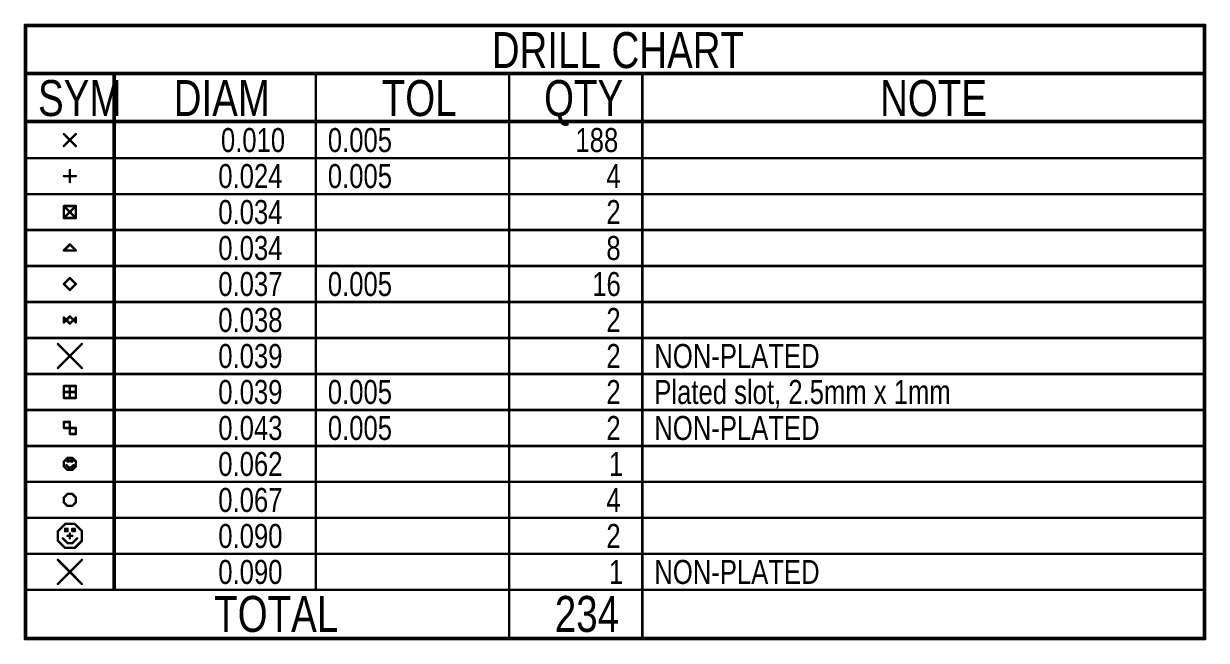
# Model space of a CAD drawing. Extents: x 0.84 to 5.77, y -2.68 to 2.41.
# Drawn here: x 0.839 to 5.773, y -2.684 to -0.114 of the extents above; entities that cross this region are included whole.
import ezdxf

# ---------------------------------------------------------------- set-up
doc = ezdxf.new("R2010")
doc.units = 0

msp = doc.modelspace()

# ---------------------------------------------------------------- linework, layer by layer
at = {"layer": 'DRD', "const_width": 0.01}
for points in [[(0.844, -0.119), (5.768, -0.119)], [(0.844, -0.124), (0.844, -2.674)], [(0.849, -0.124), (0.849, -2.674)], [(0.849, -0.124), (5.763, -0.124)], [(5.763, -0.124), (5.763, -2.674)], [(5.768, -0.124), (5.768, -2.674)], [(0.849, -0.319), (5.763, -0.319)], [(0.849, -0.324), (5.763, -0.324)], [(1.214, -0.324), (1.214, -2.474)], [(1.219, -0.324), (1.219, -2.474)], [(2.058, -0.324), (2.058, -2.474)], [(2.865, -0.324), (2.865, -2.674)], [(3.42, -0.324), (3.42, -2.674)], [(0.849, -0.519), (5.763, -0.519)], [(0.849, -0.524), (5.763, -0.524)], [(1.007, -0.574), (1.057, -0.624)], [(1.007, -0.624), (1.057, -0.574)], [(0.849, -0.674), (5.763, -0.674)], [(1.032, -0.774), (1.032, -0.724)], [(1.007, -0.749), (1.057, -0.749)], [(0.849, -0.824), (5.763, -0.824)], [(1.007, -0.874), (1.057, -0.924)], [(1.007, -0.924), (1.057, -0.874)], [(1.007, -0.874), (1.057, -0.874)], [(1.007, -0.924), (1.007, -0.874)], [(1.057, -0.874), (1.057, -0.924)], [(1.057, -0.924), (1.007, -0.924)], [(0.849, -0.974), (5.763, -0.974)], [(1.007, -1.059), (1.032, -1.034)], [(1.032, -1.034), (1.057, -1.059)], [(1.057, -1.059), (1.007, -1.059)], [(0.849, -1.124), (5.763, -1.124)], [(1.007, -1.199), (1.032, -1.174)], [(1.032, -1.174), (1.057, -1.199)], [(1.032, -1.224), (1.007, -1.199)], [(1.057, -1.199), (1.032, -1.224)], [(0.849, -1.274), (5.763, -1.274)], [(1.032, -1.334), (1.007, -1.359)], [(1.057, -1.359), (1.032, -1.334)], [(1.007, -1.339), (1.032, -1.364)], [(1.007, -1.359), (1.007, -1.339)], [(1.032, -1.364), (1.057, -1.339)], [(1.057, -1.339), (1.057, -1.359)], [(0.849, -1.424), (5.763, -1.424)], [(0.982, -1.449), (1.082, -1.549)], [(0.982, -1.549), (1.082, -1.449)], [(0.849, -1.574), (5.763, -1.574)], [(1.007, -1.624), (1.057, -1.624)], [(1.007, -1.674), (1.007, -1.624)], [(1.032, -1.674), (1.032, -1.624)], [(1.057, -1.624), (1.057, -1.674)], [(1.007, -1.649), (1.057, -1.649)], [(1.057, -1.674), (1.007, -1.674)], [(0.849, -1.724), (5.763, -1.724)], [(1.007, -1.774), (1.032, -1.774)], [(1.007, -1.799), (1.007, -1.774)], [(1.032, -1.774), (1.032, -1.824)], [(1.057, -1.799), (1.007, -1.799)], [(1.032, -1.824), (1.057, -1.824)], [(1.057, -1.824), (1.057, -1.799)], [(0.849, -1.874), (5.763, -1.874)], [(1.007, -1.939), (1.022, -1.924)], [(1.022, -1.924), (1.042, -1.924)], [(1.042, -1.924), (1.057, -1.939)], [(1.007, -1.959), (1.007, -1.939)], [(1.022, -1.974), (1.007, -1.959)], [(1.017, -1.954), (1.027, -1.964)], [(1.022, -1.934), (1.027, -1.934)], [(1.022, -1.939), (1.022, -1.934)], [(1.027, -1.939), (1.022, -1.939)], [(1.042, -1.974), (1.022, -1.974)], [(1.027, -1.934), (1.027, -1.939)], [(1.027, -1.964), (1.037, -1.964)], [(1.037, -1.934), (1.042, -1.934)], [(1.037, -1.939), (1.037, -1.934)], [(1.042, -1.939), (1.037, -1.939)], [(1.037, -1.964), (1.047, -1.954)], [(1.042, -1.934), (1.042, -1.939)], [(1.057, -1.959), (1.042, -1.974)], [(1.057, -1.939), (1.057, -1.959)], [(0.849, -2.024), (5.763, -2.024)], [(1.007, -2.089), (1.022, -2.074)], [(1.022, -2.074), (1.042, -2.074)], [(1.042, -2.074), (1.057, -2.089)], [(1.007, -2.109), (1.007, -2.089)], [(1.022, -2.124), (1.007, -2.109)], [(1.042, -2.124), (1.022, -2.124)], [(1.057, -2.109), (1.042, -2.124)], [(1.057, -2.089), (1.057, -2.109)], [(0.849, -2.174), (5.763, -2.174)], [(0.982, -2.229), (1.012, -2.199)], [(1.012, -2.199), (1.052, -2.199)], [(1.012, -2.219), (1.022, -2.219)], [(1.012, -2.229), (1.012, -2.219)], [(1.022, -2.219), (1.022, -2.229)], [(1.042, -2.219), (1.052, -2.219)], [(1.042, -2.229), (1.042, -2.219)], [(1.052, -2.199), (1.082, -2.229)], [(1.052, -2.219), (1.052, -2.229)], [(0.982, -2.269), (0.982, -2.229)], [(1.012, -2.299), (0.982, -2.269)], [(1.002, -2.259), (1.022, -2.279)], [(1.022, -2.229), (1.012, -2.229)], [(1.022, -2.249), (1.042, -2.249)], [(1.032, -2.259), (1.032, -2.239)], [(1.052, -2.229), (1.042, -2.229)], [(1.042, -2.279), (1.062, -2.259)], [(1.082, -2.269), (1.052, -2.299)], [(1.082, -2.229), (1.082, -2.269)], [(1.052, -2.299), (1.012, -2.299)], [(1.022, -2.279), (1.042, -2.279)], [(0.849, -2.324), (5.763, -2.324)], [(0.982, -2.349), (1.082, -2.449)], [(0.982, -2.449), (1.082, -2.349)], [(0.849, -2.474), (5.763, -2.474)], [(0.844, -2.679), (5.768, -2.679)], [(0.849, -2.674), (5.763, -2.674)]]:
    msp.add_lwpolyline(points, dxfattribs=at)
at = {"layer": 'DRD', "const_width": 0.005}
for points in [[(0.8415, -0.119, 1), (0.8465, -0.119, 1)], [(0.8415, -0.124, 1), (0.8465, -0.124, 1)], [(0.8465, -0.124, 1), (0.8515, -0.124, 1)], [(0.8465, -0.124, 1), (0.8515, -0.124, 1)], [(5.7605, -0.124, 1), (5.7655, -0.124, 1)], [(5.7605, -0.124, 1), (5.7655, -0.124, 1)], [(5.7655, -0.119, 1), (5.7705, -0.119, 1)], [(5.7655, -0.124, 1), (5.7705, -0.124, 1)], [(0.8465, -0.319, 1), (0.8515, -0.319, 1)], [(0.8465, -0.324, 1), (0.8515, -0.324, 1)], [(1.2115, -0.324, 1), (1.2165, -0.324, 1)], [(1.2165, -0.324, 1), (1.2215, -0.324, 1)], [(2.0555, -0.324, 1), (2.0605, -0.324, 1)], [(2.8625, -0.324, 1), (2.8675, -0.324, 1)], [(3.4175, -0.324, 1), (3.4225, -0.324, 1)], [(5.7605, -0.319, 1), (5.7655, -0.319, 1)], [(5.7605, -0.324, 1), (5.7655, -0.324, 1)], [(0.8465, -0.519, 1), (0.8515, -0.519, 1)], [(0.8465, -0.524, 1), (0.8515, -0.524, 1)], [(5.7605, -0.519, 1), (5.7655, -0.519, 1)], [(5.7605, -0.524, 1), (5.7655, -0.524, 1)], [(1.0045, -0.574, 1), (1.0095, -0.574, 1)], [(1.0545, -0.574, 1), (1.0595, -0.574, 1)], [(1.0045, -0.624, 1), (1.0095, -0.624, 1)], [(1.0545, -0.624, 1), (1.0595, -0.624, 1)], [(0.8465, -0.674, 1), (0.8515, -0.674, 1)], [(5.7605, -0.674, 1), (5.7655, -0.674, 1)], [(1.0295, -0.724, 1), (1.0345, -0.724, 1)], [(1.0045, -0.749, 1), (1.0095, -0.749, 1)], [(1.0295, -0.774, 1), (1.0345, -0.774, 1)], [(1.0545, -0.749, 1), (1.0595, -0.749, 1)], [(0.8465, -0.824, 1), (0.8515, -0.824, 1)], [(5.7605, -0.824, 1), (5.7655, -0.824, 1)], [(1.0045, -0.874, 1), (1.0095, -0.874, 1)], [(1.0045, -0.874, 1), (1.0095, -0.874, 1)], [(1.0045, -0.874, 1), (1.0095, -0.874, 1)], [(1.0545, -0.874, 1), (1.0595, -0.874, 1)], [(1.0545, -0.874, 1), (1.0595, -0.874, 1)], [(1.0545, -0.874, 1), (1.0595, -0.874, 1)], [(1.0045, -0.924, 1), (1.0095, -0.924, 1)], [(1.0045, -0.924, 1), (1.0095, -0.924, 1)], [(1.0045, -0.924, 1), (1.0095, -0.924, 1)], [(1.0545, -0.924, 1), (1.0595, -0.924, 1)], [(1.0545, -0.924, 1), (1.0595, -0.924, 1)], [(1.0545, -0.924, 1), (1.0595, -0.924, 1)], [(0.8465, -0.974, 1), (0.8515, -0.974, 1)], [(5.7605, -0.974, 1), (5.7655, -0.974, 1)], [(1.0295, -1.034, 1), (1.0345, -1.034, 1)], [(1.0295, -1.034, 1), (1.0345, -1.034, 1)], [(1.0045, -1.059, 1), (1.0095, -1.059, 1)], [(1.0045, -1.059, 1), (1.0095, -1.059, 1)], [(1.0545, -1.059, 1), (1.0595, -1.059, 1)], [(1.0545, -1.059, 1), (1.0595, -1.059, 1)], [(0.8465, -1.124, 1), (0.8515, -1.124, 1)], [(5.7605, -1.124, 1), (5.7655, -1.124, 1)], [(1.0295, -1.174, 1), (1.0345, -1.174, 1)], [(1.0295, -1.174, 1), (1.0345, -1.174, 1)], [(1.0045, -1.199, 1), (1.0095, -1.199, 1)], [(1.0045, -1.199, 1), (1.0095, -1.199, 1)], [(1.0295, -1.224, 1), (1.0345, -1.224, 1)], [(1.0295, -1.224, 1), (1.0345, -1.224, 1)], [(1.0545, -1.199, 1), (1.0595, -1.199, 1)], [(1.0545, -1.199, 1), (1.0595, -1.199, 1)], [(0.8465, -1.274, 1), (0.8515, -1.274, 1)], [(5.7605, -1.274, 1), (5.7655, -1.274, 1)], [(1.0295, -1.334, 1), (1.0345, -1.334, 1)], [(1.0295, -1.334, 1), (1.0345, -1.334, 1)], [(1.0045, -1.339, 1), (1.0095, -1.339, 1)], [(1.0045, -1.339, 1), (1.0095, -1.339, 1)], [(1.0045, -1.359, 1), (1.0095, -1.359, 1)], [(1.0045, -1.359, 1), (1.0095, -1.359, 1)], [(1.0295, -1.364, 1), (1.0345, -1.364, 1)], [(1.0295, -1.364, 1), (1.0345, -1.364, 1)], [(1.0545, -1.339, 1), (1.0595, -1.339, 1)], [(1.0545, -1.339, 1), (1.0595, -1.339, 1)], [(1.0545, -1.359, 1), (1.0595, -1.359, 1)], [(1.0545, -1.359, 1), (1.0595, -1.359, 1)], [(0.8465, -1.424, 1), (0.8515, -1.424, 1)], [(5.7605, -1.424, 1), (5.7655, -1.424, 1)], [(0.9795, -1.449, 1), (0.9845, -1.449, 1)], [(1.0795, -1.449, 1), (1.0845, -1.449, 1)], [(0.8465, -1.574, 1), (0.8515, -1.574, 1)], [(0.9795, -1.549, 1), (0.9845, -1.549, 1)], [(1.0795, -1.549, 1), (1.0845, -1.549, 1)], [(5.7605, -1.574, 1), (5.7655, -1.574, 1)], [(1.0045, -1.624, 1), (1.0095, -1.624, 1)], [(1.0045, -1.624, 1), (1.0095, -1.624, 1)], [(1.0295, -1.624, 1), (1.0345, -1.624, 1)], [(1.0545, -1.624, 1), (1.0595, -1.624, 1)], [(1.0545, -1.624, 1), (1.0595, -1.624, 1)], [(1.0045, -1.649, 1), (1.0095, -1.649, 1)], [(1.0045, -1.674, 1), (1.0095, -1.674, 1)], [(1.0045, -1.674, 1), (1.0095, -1.674, 1)], [(1.0295, -1.674, 1), (1.0345, -1.674, 1)], [(1.0545, -1.649, 1), (1.0595, -1.649, 1)], [(1.0545, -1.674, 1), (1.0595, -1.674, 1)], [(1.0545, -1.674, 1), (1.0595, -1.674, 1)], [(0.8465, -1.724, 1), (0.8515, -1.724, 1)], [(5.7605, -1.724, 1), (5.7655, -1.724, 1)], [(1.0045, -1.774, 1), (1.0095, -1.774, 1)], [(1.0045, -1.774, 1), (1.0095, -1.774, 1)], [(1.0295, -1.774, 1), (1.0345, -1.774, 1)], [(1.0295, -1.774, 1), (1.0345, -1.774, 1)], [(1.0045, -1.799, 1), (1.0095, -1.799, 1)], [(1.0045, -1.799, 1), (1.0095, -1.799, 1)], [(1.0295, -1.824, 1), (1.0345, -1.824, 1)], [(1.0295, -1.824, 1), (1.0345, -1.824, 1)], [(1.0545, -1.799, 1), (1.0595, -1.799, 1)], [(1.0545, -1.799, 1), (1.0595, -1.799, 1)], [(1.0545, -1.824, 1), (1.0595, -1.824, 1)], [(1.0545, -1.824, 1), (1.0595, -1.824, 1)], [(0.8465, -1.874, 1), (0.8515, -1.874, 1)], [(5.7605, -1.874, 1), (5.7655, -1.874, 1)], [(1.0195, -1.924, 1), (1.0245, -1.924, 1)], [(1.0195, -1.924, 1), (1.0245, -1.924, 1)], [(1.0395, -1.924, 1), (1.0445, -1.924, 1)], [(1.0395, -1.924, 1), (1.0445, -1.924, 1)], [(1.0045, -1.939, 1), (1.0095, -1.939, 1)], [(1.0045, -1.939, 1), (1.0095, -1.939, 1)], [(1.0045, -1.959, 1), (1.0095, -1.959, 1)], [(1.0045, -1.959, 1), (1.0095, -1.959, 1)], [(1.0145, -1.954, 1), (1.0195, -1.954, 1)], [(1.0195, -1.934, 1), (1.0245, -1.934, 1)], [(1.0195, -1.934, 1), (1.0245, -1.934, 1)], [(1.0195, -1.939, 1), (1.0245, -1.939, 1)], [(1.0195, -1.939, 1), (1.0245, -1.939, 1)], [(1.0195, -1.974, 1), (1.0245, -1.974, 1)], [(1.0195, -1.974, 1), (1.0245, -1.974, 1)], [(1.0245, -1.934, 1), (1.0295, -1.934, 1)], [(1.0245, -1.934, 1), (1.0295, -1.934, 1)], [(1.0245, -1.939, 1), (1.0295, -1.939, 1)], [(1.0245, -1.939, 1), (1.0295, -1.939, 1)], [(1.0245, -1.964, 1), (1.0295, -1.964, 1)], [(1.0245, -1.964, 1), (1.0295, -1.964, 1)], [(1.0345, -1.934, 1), (1.0395, -1.934, 1)], [(1.0345, -1.934, 1), (1.0395, -1.934, 1)], [(1.0345, -1.939, 1), (1.0395, -1.939, 1)], [(1.0345, -1.939, 1), (1.0395, -1.939, 1)], [(1.0345, -1.964, 1), (1.0395, -1.964, 1)], [(1.0345, -1.964, 1), (1.0395, -1.964, 1)], [(1.0395, -1.934, 1), (1.0445, -1.934, 1)], [(1.0395, -1.934, 1), (1.0445, -1.934, 1)], [(1.0395, -1.939, 1), (1.0445, -1.939, 1)], [(1.0395, -1.939, 1), (1.0445, -1.939, 1)], [(1.0395, -1.974, 1), (1.0445, -1.974, 1)], [(1.0395, -1.974, 1), (1.0445, -1.974, 1)], [(1.0445, -1.954, 1), (1.0495, -1.954, 1)], [(1.0545, -1.939, 1), (1.0595, -1.939, 1)], [(1.0545, -1.939, 1), (1.0595, -1.939, 1)], [(1.0545, -1.959, 1), (1.0595, -1.959, 1)], [(1.0545, -1.959, 1), (1.0595, -1.959, 1)], [(0.8465, -2.024, 1), (0.8515, -2.024, 1)], [(5.7605, -2.024, 1), (5.7655, -2.024, 1)], [(1.0195, -2.074, 1), (1.0245, -2.074, 1)], [(1.0195, -2.074, 1), (1.0245, -2.074, 1)], [(1.0395, -2.074, 1), (1.0445, -2.074, 1)], [(1.0395, -2.074, 1), (1.0445, -2.074, 1)], [(1.0045, -2.089, 1), (1.0095, -2.089, 1)], [(1.0045, -2.089, 1), (1.0095, -2.089, 1)], [(1.0045, -2.109, 1), (1.0095, -2.109, 1)], [(1.0045, -2.109, 1), (1.0095, -2.109, 1)], [(1.0195, -2.124, 1), (1.0245, -2.124, 1)], [(1.0195, -2.124, 1), (1.0245, -2.124, 1)], [(1.0395, -2.124, 1), (1.0445, -2.124, 1)], [(1.0395, -2.124, 1), (1.0445, -2.124, 1)], [(1.0545, -2.089, 1), (1.0595, -2.089, 1)], [(1.0545, -2.089, 1), (1.0595, -2.089, 1)], [(1.0545, -2.109, 1), (1.0595, -2.109, 1)], [(1.0545, -2.109, 1), (1.0595, -2.109, 1)], [(0.8465, -2.174, 1), (0.8515, -2.174, 1)], [(5.7605, -2.174, 1), (5.7655, -2.174, 1)], [(1.0095, -2.199, 1), (1.0145, -2.199, 1)], [(1.0095, -2.199, 1), (1.0145, -2.199, 1)], [(1.0095, -2.219, 1), (1.0145, -2.219, 1)], [(1.0095, -2.219, 1), (1.0145, -2.219, 1)], [(1.0195, -2.219, 1), (1.0245, -2.219, 1)], [(1.0195, -2.219, 1), (1.0245, -2.219, 1)], [(1.0395, -2.219, 1), (1.0445, -2.219, 1)], [(1.0395, -2.219, 1), (1.0445, -2.219, 1)], [(1.0495, -2.199, 1), (1.0545, -2.199, 1)], [(1.0495, -2.199, 1), (1.0545, -2.199, 1)], [(1.0495, -2.219, 1), (1.0545, -2.219, 1)], [(1.0495, -2.219, 1), (1.0545, -2.219, 1)], [(0.9795, -2.229, 1), (0.9845, -2.229, 1)], [(0.9795, -2.229, 1), (0.9845, -2.229, 1)], [(0.9795, -2.269, 1), (0.9845, -2.269, 1)], [(0.9795, -2.269, 1), (0.9845, -2.269, 1)], [(0.9995, -2.259, 1), (1.0045, -2.259, 1)], [(1.0095, -2.229, 1), (1.0145, -2.229, 1)], [(1.0095, -2.229, 1), (1.0145, -2.229, 1)], [(1.0195, -2.229, 1), (1.0245, -2.229, 1)], [(1.0195, -2.229, 1), (1.0245, -2.229, 1)], [(1.0195, -2.249, 1), (1.0245, -2.249, 1)], [(1.0295, -2.239, 1), (1.0345, -2.239, 1)], [(1.0295, -2.259, 1), (1.0345, -2.259, 1)], [(1.0395, -2.229, 1), (1.0445, -2.229, 1)], [(1.0395, -2.229, 1), (1.0445, -2.229, 1)], [(1.0395, -2.249, 1), (1.0445, -2.249, 1)], [(1.0495, -2.229, 1), (1.0545, -2.229, 1)], [(1.0495, -2.229, 1), (1.0545, -2.229, 1)], [(1.0595, -2.259, 1), (1.0645, -2.259, 1)], [(1.0795, -2.229, 1), (1.0845, -2.229, 1)], [(1.0795, -2.229, 1), (1.0845, -2.229, 1)], [(1.0795, -2.269, 1), (1.0845, -2.269, 1)], [(1.0795, -2.269, 1), (1.0845, -2.269, 1)], [(1.0095, -2.299, 1), (1.0145, -2.299, 1)], [(1.0095, -2.299, 1), (1.0145, -2.299, 1)], [(1.0195, -2.279, 1), (1.0245, -2.279, 1)], [(1.0195, -2.279, 1), (1.0245, -2.279, 1)], [(1.0395, -2.279, 1), (1.0445, -2.279, 1)], [(1.0395, -2.279, 1), (1.0445, -2.279, 1)], [(1.0495, -2.299, 1), (1.0545, -2.299, 1)], [(1.0495, -2.299, 1), (1.0545, -2.299, 1)], [(0.8465, -2.324, 1), (0.8515, -2.324, 1)], [(0.9795, -2.349, 1), (0.9845, -2.349, 1)], [(1.0795, -2.349, 1), (1.0845, -2.349, 1)], [(5.7605, -2.324, 1), (5.7655, -2.324, 1)], [(0.9795, -2.449, 1), (0.9845, -2.449, 1)], [(1.0795, -2.449, 1), (1.0845, -2.449, 1)], [(0.8465, -2.474, 1), (0.8515, -2.474, 1)], [(1.2115, -2.474, 1), (1.2165, -2.474, 1)], [(1.2165, -2.474, 1), (1.2215, -2.474, 1)], [(2.0555, -2.474, 1), (2.0605, -2.474, 1)], [(5.7605, -2.474, 1), (5.7655, -2.474, 1)], [(0.8415, -2.674, 1), (0.8465, -2.674, 1)], [(0.8415, -2.679, 1), (0.8465, -2.679, 1)], [(0.8465, -2.674, 1), (0.8515, -2.674, 1)], [(0.8465, -2.674, 1), (0.8515, -2.674, 1)], [(2.8625, -2.674, 1), (2.8675, -2.674, 1)], [(3.4175, -2.674, 1), (3.4225, -2.674, 1)], [(5.7605, -2.674, 1), (5.7655, -2.674, 1)], [(5.7605, -2.674, 1), (5.7655, -2.674, 1)], [(5.7655, -2.674, 1), (5.7705, -2.674, 1)], [(5.7655, -2.679, 1), (5.7705, -2.679, 1)]]:
    msp.add_lwpolyline(points, format="xyb", close=True, dxfattribs=at)

# ---------------------------------------------------------------- texts
at = {"layer": 'DRD', "width": 0.8}
for s, height, p in [('DRILL CHART', 0.15, (2.792, -0.299)), ('SYM', 0.15, (0.899, -0.499)), ('DIAM', 0.15, (1.465, -0.499)), ('TOL', 0.15, (2.333, -0.499)), ('QTY', 0.15, (3.01, -0.499)), ('NOTE', 0.15, (4.412, -0.499)), ('0.010', 0.1, (1.662, -0.649)), ('0.005', 0.1, (2.108, -0.649)), ('188', 0.1, (3.141, -0.649)), ('0.024', 0.1, (1.651, -0.799)), ('0.005', 0.1, (2.108, -0.799)), ('4', 0.1, (3.27, -0.799)), ('0.034', 0.1, (1.651, -0.949)), ('2', 0.1, (3.27, -0.949)), ('0.034', 0.1, (1.651, -1.099)), ('8', 0.1, (3.27, -1.099)), ('0.037', 0.1, (1.651, -1.249)), ('0.005', 0.1, (2.108, -1.249)), ('16', 0.1, (3.211, -1.249)), ('0.038', 0.1, (1.651, -1.399)), ('2', 0.1, (3.27, -1.399)), ('0.039', 0.1, (1.651, -1.549)), ('2', 0.1, (3.27, -1.549)), ('NON-PLATED', 0.1, (3.47, -1.549)), ('0.039', 0.1, (1.651, -1.699)), ('0.005', 0.1, (2.108, -1.699)), ('2', 0.1, (3.27, -1.699)), ('Plated slot, 2.5mm x 1mm', 0.1, (3.47, -1.699)), ('0.043', 0.1, (1.651, -1.849)), ('0.005', 0.1, (2.108, -1.849)), ('2', 0.1, (3.27, -1.849)), ('NON-PLATED', 0.1, (3.47, -1.849)), ('0.062', 0.1, (1.651, -1.999)), ('1', 0.1, (3.281, -1.999)), ('0.067', 0.1, (1.651, -2.149)), ('4', 0.1, (3.27, -2.149)), ('0.090', 0.1, (1.651, -2.299)), ('2', 0.1, (3.27, -2.299)), ('0.090', 0.1, (1.651, -2.449)), ('1', 0.1, (3.281, -2.449)), ('NON-PLATED', 0.1, (3.47, -2.449)), ('TOTAL', 0.15, (1.634, -2.649)), ('234', 0.15, (3.055, -2.649))]:
    msp.add_text(s, height=height, dxfattribs=at).set_placement(p)

doc.saveas('drawing.dxf')
